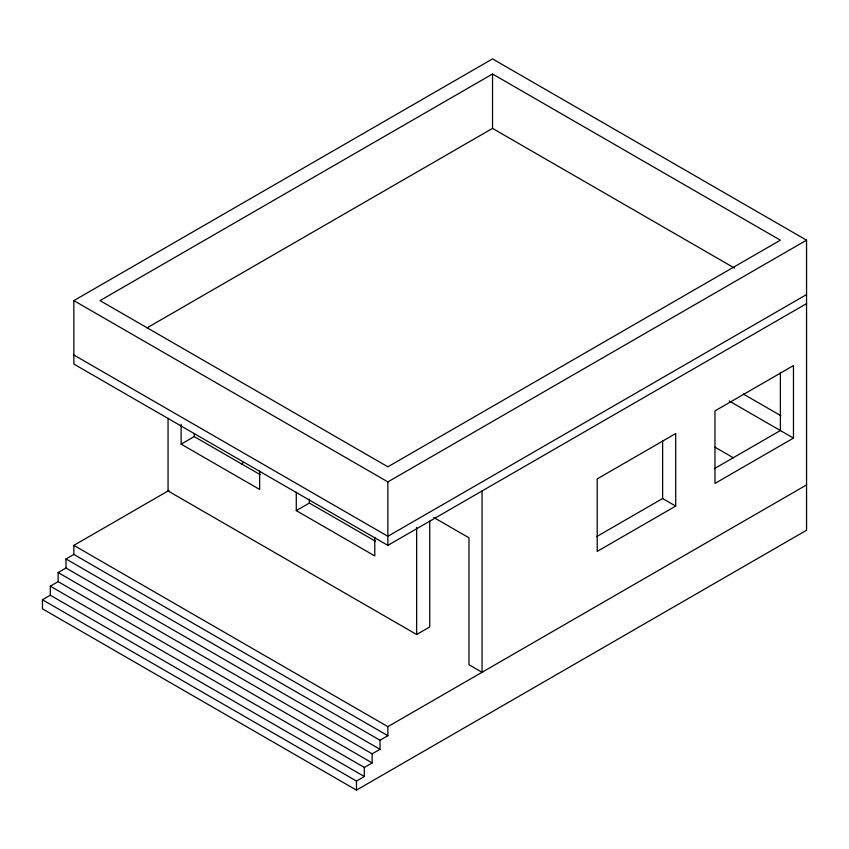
<?xml version="1.0" encoding="UTF-8"?>
<svg xmlns="http://www.w3.org/2000/svg" width="849" height="849" viewBox="0 0 849 849"><rect width="100%" height="100%" fill="white"/><g stroke="black" fill="none" stroke-linecap="round" stroke-linejoin="round"><path stroke-width="1.27" d="M806.55 303.634L387.866 545.366L73.852 364.072L73.852 300.61L492.537 58.889L806.55 240.182L806.55 530.254L356.463 790.111L42.45 608.818L42.45 599.755L50.303 595.223L364.317 776.517L364.317 767.454L50.303 586.16L50.303 595.223M492.537 74.001L100.023 300.61L387.866 466.801L780.38 240.182L492.537 74.001L492.537 128.39L147.079 327.831M181.134 424.362L181.134 444.144L194.219 436.588L260.208 474.687M806.55 484.928L387.866 726.659L387.866 735.722L73.852 554.429L73.852 545.366L169.057 490.393M65.999 558.96L380.012 740.254L380.012 749.317L65.999 568.023L65.999 558.96L73.852 554.429M241.265 463.819L243.557 462.493M58.146 572.555L372.159 753.848L372.159 762.922L58.146 581.629L58.146 572.555L65.999 568.023M50.303 586.16L58.146 581.629M296.28 492.155L296.28 510.62L309.365 503.064L375.354 541.163M73.852 300.61L387.866 481.903L806.55 240.182M806.55 294.571L387.866 536.292L73.852 354.999M168.06 418.196L168.06 490.977L416.647 634.5L429.732 626.944L429.732 521.19M596.635 536.632L662.623 498.533L675.708 506.078L675.708 433.563L597.208 478.889L597.208 551.404L675.708 506.078M714.391 468.637L780.38 430.539L780.38 372.531M793.465 438.095L714.964 483.421L714.964 410.905L793.465 365.579L793.465 438.095L729.185 400.983M380.012 740.254L387.866 735.722M372.159 753.848L380.012 749.317M364.317 767.454L372.159 762.922M42.45 599.755L356.463 781.048L364.317 776.517M492.537 128.39L734.512 268.082M743.406 394.085L780.953 415.766M714.964 447.168L733.324 457.77M433.712 517.444L468.988 537.81L468.988 664.714L482.073 672.27L482.073 490.977M181.134 444.144L259.645 489.459L259.645 471.004M296.28 510.62L374.78 555.936L374.78 537.481M73.852 545.366L387.866 726.659M662.623 440.514L662.623 498.533M416.647 527.42L416.647 634.5M387.866 481.903L387.866 545.366M356.463 781.048L356.463 790.111M309.365 499.106L309.365 503.064M194.219 433.945L194.219 436.588"/></g></svg>
